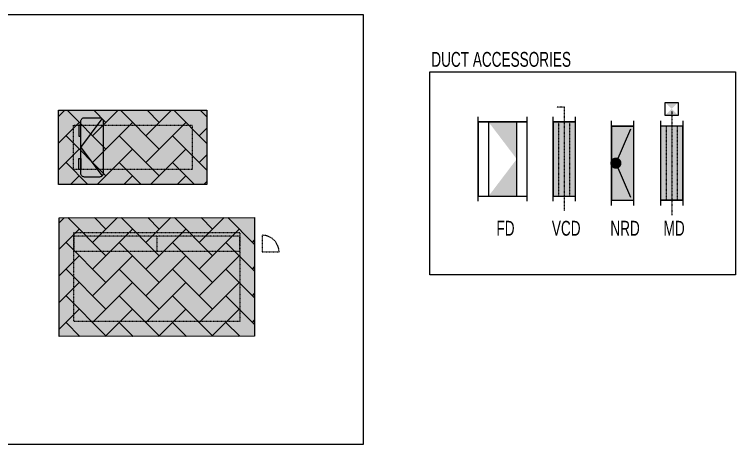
# Model space of a CAD drawing. Header units: millimetres. Extents: x 124879 to 135067, y 131669 to 140751.
# Drawn here: x 129507 to 134368, y 137652 to 140551 of the extents above; entities that cross this region are included whole.
import ezdxf

# ---------------------------------------------------------------- set-up
doc = ezdxf.new("R2010")
doc.units = ezdxf.units.MM
for name, pattern in [('Flex', [0.4, 0, -0.4]), ('Ins', [1, 0.5, -0.5]), ('Vsdd', [3.55, 1.5, -0.85, 0.35, -0.85])]:
    doc.linetypes.add(name, pattern=pattern)
doc.layers.get('0').update_dxf_attribs({"lineweight": 0})
for name, color, linetype, lineweight in [('Hvac-Accessories', 4, 'Continuous', 0), ('Hvac-FireDamper', 3, 'Continuous', 0), ('Hvac-VolumeDamper', 4, 'Continuous', 0), ('Hvacduct-Filter', 1, 'Ins', 0), ('Hvacduct-ra', 210, 'Continuous', 18), ('Hvacduct-ra-Shading', 223, 'Continuous', 0), ('Hvacduct-sa', 160, 'Continuous', 25), ('Hvacduct-sa-Shading', 163, 'Continuous', 18), ('Hvacelec', 7, 'Continuous', 0), ('Hvacequip', 4, 'Continuous', 25), ('Hvacequip-Shading', 253, 'Continuous', 0), ('HvacText', 3, 'Continuous', 0)]:
    doc.layers.add(name, color=color, linetype=linetype, lineweight=lineweight)
doc.layers.add('Hvacins', color=118, linetype='Ins')
doc.layers.add('HvacInsulation IN', color=118, linetype='Ins')
doc.styles.add('HVACS', font='ARIALN.TTF', dxfattribs={"width": 0.8})
doc.styles.add('ROMAND', font='romand')
doc.styles.add('ROMANS', font='romans')
pattern_1 = [(45, (0, 0), (0, 179.605), [381, -127]), (135, (89.8, 89.8), (-7e-14, -179.605), [381, -127])]

# ---------------------------------------------------------------- blocks, each defined once
blk = doc.blocks.new('FD')
at = {"layer": 'Hvac-FireDamper', "linetype": 'Continuous'}
for p, q in [((-330, -285), (-330, 285)), ((-330, 250), (0, 250)), ((0, -285), (0, 285)), ((-330, -250), (0, -250))]:
    blk.add_line(p, q, dxfattribs=at)
for points in [[(-330, -250), (0, -250), (0, 250), (-330, 250)], [(-260, -250), (-70, -250), (-70, 250), (-260, 250)]]:
    blk.add_lwpolyline(points, close=True, dxfattribs=at)
blk.add_point((-330, 0), dxfattribs=at)
for points in [[(-260, 250), (-70, 250), (-70, 0)], [(-260, -250), (-70, -250), (-70, 0)]]:
    blk.add_solid(points, dxfattribs=at)
blk = doc.blocks.new('*U44')
at = {"color": 8, "linetype": 'Vsdd'}
for p, q in [((75, 100), (25, 100)), ((75, -600), (75, 100)), ((38, -500), (38, 0)), ((112, -500), (112, 0))]:
    blk.add_line(p, q, dxfattribs=at)
blk.add_point((0, -250))
at = {"layer": 'Hvac-Accessories', "color": 4, "linetype": 'Continuous'}
for p, q in [((0, -535), (0, 35)), ((0, 0), (150, 0)), ((150, -535), (150, 35)), ((0, -500), (150, -500))]:
    blk.add_line(p, q, dxfattribs=at)
at = {"layer": 'Hvac-Accessories', "color": 4, "linetype": 'Continuous', "flags": 128}
blk.add_lwpolyline([(0, -500), (150, -500), (150, 0), (0, 0)], close=True, dxfattribs=at)
at = {"layer": 'Hvac-Accessories', "color": 253, "linetype": 'Continuous'}
blk.add_solid([(0, -500), (150, -500), (0, 0), (150, 0)], dxfattribs=at)
blk = doc.blocks.new('*U51')
at = {"layer": 'Hvac-Accessories', "color": 4, "linetype": 'Continuous'}
for p, q in [((0, -285), (0, 285)), ((0, 250), (150, 250)), ((150, -285), (150, 285)), ((0, -250), (150, -250))]:
    blk.add_line(p, q, dxfattribs=at)
at = {"layer": 'Hvac-Accessories', "color": 4, "linetype": 'Continuous', "flags": 128}
blk.add_lwpolyline([(0, -250), (150, -250), (150, 250), (0, 250)], close=True, dxfattribs=at)
at = {"layer": 'Hvac-Accessories', "color": 8, "linetype": 'Continuous', "flags": 128}
blk.add_lwpolyline([(128.8, 228.8), (30, 0), (128.8, -228.8)], dxfattribs=at)
at = {"layer": 'Hvac-Accessories', "color": 8, "linetype": 'Continuous', "const_width": 37.5}
blk.add_lwpolyline([(11.2, 0, 1), (48.8, 0, 1)], format="xyb", close=True, dxfattribs=at)
at = {"layer": 'Hvac-Accessories'}
blk.add_point((0, 0), dxfattribs=at)
at = {"layer": 'Hvac-Accessories', "color": 253, "linetype": 'Continuous'}
blk.add_solid([(0, -250), (150, -250), (0, 250), (150, 250)], dxfattribs=at)
blk = doc.blocks.new('iso77DA')
at = {"layer": 'Hvacelec', "color": 4, "linetype": 'Continuous'}
blk.add_lwpolyline([(31.3, -409.5), (31.3, -322), (118.8, -322), (118.8, -409.5)], close=True, dxfattribs=at)
blk.add_solid([(31.3, -409.5), (118.8, -409.5), (118.8, -322), (31.3, -322)], dxfattribs=at)
at = {"layer": 'Hvacelec', "color": 4, "linetype": 'Ins', "style": 'ROMAND'}
blk.add_text('a', height=0.005, dxfattribs=at).set_placement((31.3, -409.5))
at = {"layer": 'Hvacelec', "color": 4, "linetype": 'Vsdd', "style": 'ROMANS'}
blk.add_text('a', height=0.005, dxfattribs=at).set_placement((75.6, -409.5))
at = {"layer": 'Hvacelec', "color": 4, "linetype": 'Flex', "style": 'ROMANS'}
blk.add_text('a', height=0.005, dxfattribs=at).set_placement((118.8, -409.5))
blk = doc.blocks.new('MOTORISED')
blk.add_point((150, 0))
at = {"layer": 'Hvacduct-sa', "color": 8, "linetype": 'Vsdd'}
for p, q in [((75, 350), (75, -350)), ((38, 250), (38, -250)), ((112, 250), (112, -250))]:
    blk.add_line(p, q, dxfattribs=at)
at = {"layer": 'Hvacequip', "color": 4, "linetype": 'Continuous'}
for p, q in [((0, 285), (0, -285)), ((150, 250), (0, 250)), ((150, 285), (150, -285)), ((150, -250), (0, -250))]:
    blk.add_line(p, q, dxfattribs=at)
at = {"layer": 'Hvacequip', "color": 4, "linetype": 'Continuous', "flags": 128}
blk.add_lwpolyline([(150, 250), (0, 250), (0, -250), (150, -250)], close=True, dxfattribs=at)
at = {"layer": 'Hvacequip-Shading', "color": 253, "linetype": 'Continuous'}
blk.add_solid([(150, 250), (0, 250), (150, -250), (0, -250)], dxfattribs=at)
at = {"layer": 'Hvacelec', "color": 8, "linetype": 'Vsdd', "rotation": 180}
blk.add_blockref('iso77DA', (150, 0), dxfattribs=at)
blk = doc.blocks.new('*U70')
at = {"layer": 'Hvacduct-ra-Shading'}
h = blk.add_hatch(color=256, dxfattribs=at)
h.dxf.hatch_style = 1
h.paths.add_polyline_path([(-653.4, -0.3), (664.6, 0.3), (664.6, -799.8), (-653.4, -800.4)])
at = {"layer": 'HvacInsulation IN', "linetype": 'Continuous'}
h = blk.add_hatch(dxfattribs=at)
h.set_pattern_fill('INS100I', color=256, angle=45, style=0, pattern_type=2)
h.set_pattern_definition(pattern_1)
h.paths.add_polyline_path([(-653.4, -0.3), (664.6, 0.3), (664.6, -799.8), (-653.4, -800.4)])
at = {"layer": 'Hvacduct-Filter'}
blk.add_line((5.6, -125.3), (5.6, -222.8), dxfattribs=at)
blk.add_lwpolyline([(564.6, -225.3), (564.6, -125.3), (-553.4, -125.3), (-553.4, -225.3)], close=True, dxfattribs=at)
blk.add_lwpolyline([(829.1, -231.5, 0.414214), (716.6, -119), (716.6, -231.5)], format="xyb", close=True, dxfattribs=at)
at = {"layer": 'Hvacduct-ra', "color": 210, "linetype": 'Continuous'}
blk.add_lwpolyline([(-653.4, -0.3), (664.6, 0.3), (664.6, -799.8), (-653.4, -800.4)], close=True, dxfattribs=at)
at = {"layer": 'Hvacins'}
blk.add_lwpolyline([(-553.4, -100.3), (564.6, -99.7), (564.6, -699.8), (-553.4, -700.4)], close=True, dxfattribs=at)
blk = doc.blocks.new('*U75')
at = {"layer": 'Hvacduct-ra-Shading', "linetype": 'Continuous'}
blk.add_hatch(color=223, dxfattribs=at).paths.add_polyline_path([(0, 250), (1000, 250), (1000, -250), (0, -250)])
at = {"layer": 'HvacInsulation IN', "linetype": 'Continuous'}
h = blk.add_hatch(dxfattribs=at)
h.set_pattern_fill('INS100I', color=256, angle=45, style=0, pattern_type=2)
h.set_pattern_definition(pattern_1)
h.paths.add_polyline_path([(0, 250), (1000, 250), (1000, -250), (0, -250)])
at = {"layer": 'Hvacduct-ra', "color": 1}
for q in [(292.7, 192.7), (292.7, -192.7)]:
    blk.add_line((150, 0), q, dxfattribs=at)
at = {"layer": 'Hvacduct-ra', "color": 210, "linetype": 'Continuous', "flags": 128}
blk.add_lwpolyline([(0, 250), (0, 250), (0, 250), (0, 250), (1000, 250), (1000, 250), (1000, -250), (1000, -250), (0, -250), (0, -250), (0, -250), (0, -250)], close=True, dxfattribs=at)
blk.add_lwpolyline([(175, 200), (275, 200, -0.414214), (300, 175), (300, -175, -0.414214), (275, -200), (175, -200, -0.414214), (150, -175), (150, 175, -0.414214)], format="xyb", close=True, dxfattribs=at)
at = {"layer": 'Hvacduct-ra', "color": 1}
for points in [[(137.5, 150), (137.5, 75), (150, 75), (150, 150), (137.5, 150)], [(137.5, -150), (137.5, -75), (150, -75), (150, -150), (137.5, -150)]]:
    blk.add_lwpolyline(points, dxfattribs=at)
at = {"layer": 'Hvacins', "linetype": 'Ins', "flags": 128}
blk.add_lwpolyline([(100, 150), (900, 150), (900, -150), (100, -150)], close=True, dxfattribs=at)

msp = doc.modelspace()

# ---------------------------------------------------------------- linework, layer by layer
at = {"layer": 'HvacText'}
for points in [[(124888, 140550.8), (131858.2, 140550.8), (131858.2, 137652.2), (124888, 137652.2)], [(132307.7, 140163.8), (134368.2, 140163.8), (134368.2, 138795.9), (132307.7, 138795.9)]]:
    msp.add_lwpolyline(points, close=True, dxfattribs=at)

# ---------------------------------------------------------------- block references
at = {"layer": 'Hvac-Accessories'}
for name, p in [('MOTORISED', (133862.4, 139548.6)), ('*U44', (133139, 139826.3, -635)), ('*U51', (133531.3, 139548.6))]:
    msp.add_blockref(name, p, dxfattribs=at)
at = {"layer": 'Hvac-VolumeDamper', "color": 4, "linetype": 'Continuous'}
msp.add_blockref('FD', (132963, 139576.3, -635), dxfattribs=at)
at = {"layer": 'Hvacduct-ra'}
msp.add_blockref('*U70', (130461.4, 139181.5), dxfattribs=at)
at = {"layer": 'Hvacduct-sa-Shading'}
msp.add_blockref('*U75', (129804.7, 139655), dxfattribs=at)

# ---------------------------------------------------------------- texts
at = {"layer": 'HvacText', "char_height": 100, "attachment_point": 1, "style": 'HVACS'}
for s, width, insert in [('DUCT ACCESSORIES', 1128.063, (132317.1, 140298, -635)), ('FD', 298.695, (132756.1, 139159.9, -635)), ('VCD', 298.695, (133129.8, 139159.9, -635)), ('NRD', 298.695, (133524.1, 139159.9, -635)), ('MD', 298.695, (133882.9, 139159.9, -635))]:
    msp.add_mtext_dynamic_manual_height_columns(s, width=width, gutter_width=500, heights=[0], dxfattribs=dict(at, insert=insert))

doc.saveas('drawing.dxf')
